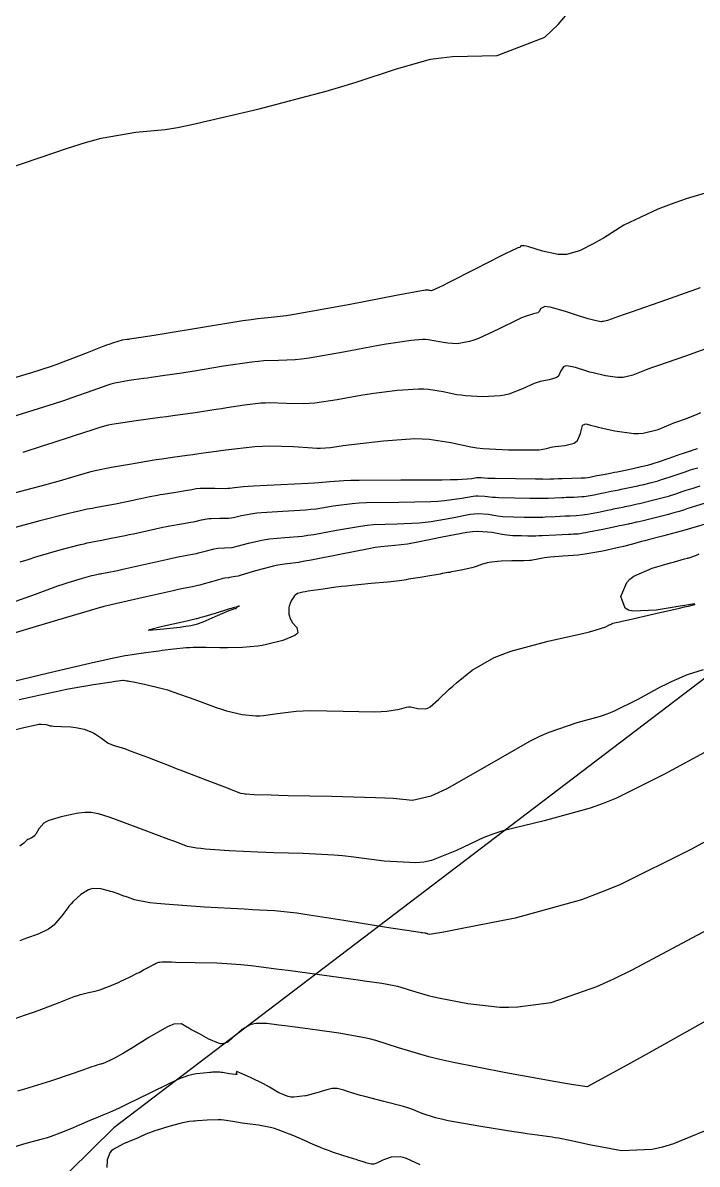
# Model space of a CAD drawing. Header units: metres. Extents: x 837476 to 838477, y 1189012 to 1191014.
# Drawn here: x 838310.1 to 838393.3, y 1190371.1 to 1190512 of the extents above; entities that cross this region are included whole.
import ezdxf

# ---------------------------------------------------------------- set-up
doc = ezdxf.new("R2010")
doc.units = ezdxf.units.M
doc.header["$LTSCALE"] = 0.3
for name, color, linetype in [('CORREDORVIA', 94, 'Continuous'), ('COTAS 10', 1, 'Continuous'), ('COTAS INT', 252, 'Continuous')]:
    doc.layers.add(name, color=color, linetype=linetype)

msp = doc.modelspace()

# ---------------------------------------------------------------- linework, layer by layer
at = {"layer": 'CORREDORVIA'}
msp.add_lwpolyline([(837910.676, 1191000.965), (838246.889, 1191005.3), (838347.391, 1190870.925), (838423.516, 1190628.699), (838450.215, 1190473.685), (838321.32, 1190375.615), (838242.09, 1190297.633), (838236.889, 1190068.622), (838166.593, 1189160.17), (837860.483, 1189307.124), (837593.191, 1189234.399), (837744.487, 1189686.609), (837700.859, 1189887.9), (837671.347, 1190075.087), (837676.273, 1190181.696), (837885.383, 1190229.429), (837983.184, 1190344.12), (837817.554, 1190502.187), (837798.033, 1190660.17), (837963.574, 1190795.982)], close=True, dxfattribs=at)
at = {"layer": 'COTAS 10'}
for points in [[(838393.686, 1190479.27), (838389.373, 1190477.735), (838385.14, 1190476.272), (838384.294, 1190475.977), (838383.59, 1190475.729), (838382.222, 1190475.231), (838381.737, 1190475.11), (838381.588, 1190475.1), (838381.434, 1190475.099), (838380.826, 1190475.183), (838379.852, 1190475.454), (838379.466, 1190475.572), (838379.03, 1190475.708), (838377.037, 1190476.355), (838375.158, 1190476.881), (838374.795, 1190476.94), (838374.499, 1190476.962), (838373.996, 1190476.733), (838373.823, 1190476.343), (838373.736, 1190476.264), (838373.632, 1190476.198), (838373.113, 1190476.065), (838372.065, 1190475.744), (838371.628, 1190475.559), (838371.126, 1190475.333), (838368.781, 1190474.173), (838366.319, 1190473.026), (838365.744, 1190472.81), (838365.215, 1190472.636), (838363.689, 1190472.374), (838362.541, 1190472.439), (838362.251, 1190472.472), (838361.972, 1190472.511), (838361.063, 1190472.708), (838360.088, 1190472.866), (838359.768, 1190472.881), (838359.426, 1190472.883), (838358.01, 1190472.788), (838355.783, 1190472.461), (838354.93, 1190472.316), (838353.974, 1190472.149), (838349.668, 1190471.352), (838345.413, 1190470.613), (838344.49, 1190470.482), (838343.677, 1190470.383), (838341.658, 1190470.293), (838339.824, 1190470.257), (838339.127, 1190470.193), (838338.348, 1190470.105), (838334.851, 1190469.592), (838331.286, 1190469.009), (838330.464, 1190468.877), (838329.715, 1190468.759), (838327.604, 1190468.438), (838325.933, 1190468.2), (838325.46, 1190468.134), (838324.982, 1190468.067), (838323.218, 1190467.824), (838321.436, 1190467.491), (838320.947, 1190467.367), (838320.459, 1190467.23), (838318.71, 1190466.62), (838316.119, 1190465.686), (838315.099, 1190465.345), (838313.949, 1190464.967), (838308.703, 1190463.301)], [(838308.668, 1190440.402), (838311.652, 1190441.489), (838314.416, 1190442.499), (838315.068, 1190442.724), (838315.67, 1190442.925), (838317.435, 1190443.454), (838318.607, 1190443.754), (838318.835, 1190443.811), (838319.022, 1190443.858), (838319.351, 1190443.931), (838319.562, 1190443.963), (838319.675, 1190443.984), (838319.811, 1190444.009), (838320.497, 1190444.142), (838321.757, 1190444.409), (838322.255, 1190444.519), (838322.818, 1190444.644), (838325.388, 1190445.224), (838327.968, 1190445.799), (838328.537, 1190445.92), (838329.043, 1190446.025), (838330.344, 1190446.267), (838331.254, 1190446.435), (838331.512, 1190446.493), (838331.773, 1190446.555), (838332.74, 1190446.823), (838333.685, 1190447.059), (838333.931, 1190447.102), (838334.172, 1190447.136), (838334.988, 1190447.176), (838335.913, 1190447.25), (838336.222, 1190447.305), (838336.554, 1190447.375), (838337.946, 1190447.75), (838339.572, 1190448.146), (838340.052, 1190448.229), (838340.545, 1190448.3), (838342.43, 1190448.458), (838344.604, 1190448.647), (838345.277, 1190448.737), (838345.983, 1190448.844), (838348.79, 1190449.367), (838351.763, 1190449.874), (838352.572, 1190449.97), (838353.375, 1190450.048), (838356.228, 1190450.17), (838358.985, 1190450.281), (838359.729, 1190450.352), (838360.464, 1190450.441), (838363.049, 1190450.905), (838365.279, 1190451.323), (838365.79, 1190451.382), (838366.256, 1190451.416), (838367.557, 1190451.336), (838368.643, 1190451.139), (838368.975, 1190451.1), (838369.319, 1190451.068), (838370.672, 1190451.008), (838371.942, 1190450.992), (838372.235, 1190450.988), (838372.502, 1190450.984), (838373.253, 1190450.972), (838373.995, 1190450.977), (838374.256, 1190450.985), (838374.541, 1190450.995), (838375.773, 1190451.054), (838377.013, 1190451.119), (838377.304, 1190451.132), (838377.573, 1190451.144), (838378.352, 1190451.171), (838379.161, 1190451.247), (838379.448, 1190451.289), (838379.763, 1190451.34), (838381.126, 1190451.603), (838382.449, 1190451.879), (838382.738, 1190451.939), (838382.994, 1190451.991), (838383.641, 1190452.118), (838384.121, 1190452.212), (838384.272, 1190452.242), (838384.431, 1190452.275), (838385.07, 1190452.41), (838385.909, 1190452.6), (838386.193, 1190452.667), (838386.501, 1190452.74), (838387.802, 1190453.056), (838389.122, 1190453.397), (838389.442, 1190453.486), (838389.743, 1190453.572), (838390.662, 1190453.862), (838391.469, 1190454.135), (838391.698, 1190454.211), (838391.93, 1190454.286), (838392.79, 1190454.557), (838393.678, 1190454.834)], [(838394.751, 1190422.204), (838389.256, 1190419.242), (838383.337, 1190416.313), (838381.721, 1190415.657), (838380.116, 1190415.068), (838374.402, 1190413.5), (838369.309, 1190412.253), (838368.094, 1190411.866), (838366.965, 1190411.461), (838363.595, 1190409.85), (838360.516, 1190408.592), (838359.57, 1190408.41), (838358.584, 1190408.301), (838354.685, 1190408.506), (838350.62, 1190409.065), (838349.528, 1190409.178), (838348.451, 1190409.272), (838344.685, 1190409.462), (838341.052, 1190409.56), (838340.059, 1190409.597), (838339.071, 1190409.637), (838335.55, 1190409.816), (838332.641, 1190410.02), (838332.039, 1190410.076), (838331.525, 1190410.133), (838330.404, 1190410.335), (838329.251, 1190410.768), (838328.718, 1190410.969), (838328.091, 1190411.206), (838325.053, 1190412.358), (838321.973, 1190413.504), (838321.32, 1190413.738), (838320.754, 1190413.936), (838319.428, 1190414.349), (838318.712, 1190414.485), (838318.53, 1190414.509), (838318.354, 1190414.526), (838317.776, 1190414.538), (838316.998, 1190414.438), (838316.695, 1190414.385), (838316.355, 1190414.321), (838314.813, 1190414), (838313.301, 1190413.533), (838312.979, 1190413.376), (838312.7, 1190413.208), (838312.044, 1190412.504), (838311.676, 1190411.859), (838311.578, 1190411.729), (838311.482, 1190411.619), (838311.152, 1190411.394), (838310.811, 1190411.241), (838310.709, 1190411.177), (838310.603, 1190411.103), (838310.193, 1190410.758), (838309.738, 1190410.358)], [(838359.127, 1190371.048), (838357.422, 1190371.813), (838357.017, 1190371.934), (838356.641, 1190372.014), (838355.526, 1190371.975), (838354.705, 1190371.687), (838354.516, 1190371.611), (838354.343, 1190371.537), (838353.852, 1190371.284), (838353.397, 1190371.139), (838353.246, 1190371.134), (838353.085, 1190371.143), (838352.412, 1190371.299), (838352.241, 1190371.356), (838351.525, 1190371.594), (838351.229, 1190371.69), (838350.91, 1190371.792), (838349.575, 1190372.214), (838348.308, 1190372.62), (838348.032, 1190372.712), (838347.788, 1190372.796), (838347.178, 1190373.026), (838346.818, 1190373.182), (838346.732, 1190373.22), (838346.412, 1190373.36), (838345.849, 1190373.606), (838345.565, 1190373.729), (838345.225, 1190373.877), (838343.534, 1190374.609), (838341.613, 1190375.355), (838341.128, 1190375.51), (838340.662, 1190375.643), (838339.15, 1190375.939), (838337.83, 1190376.104), (838337.487, 1190376.154), (838337.152, 1190376.206), (838336.023, 1190376.41), (838334.885, 1190376.563), (838334.545, 1190376.584), (838334.195, 1190376.594), (838332.839, 1190376.551), (838331.631, 1190376.461), (838331.374, 1190376.441), (838331.15, 1190376.424), (838330.62, 1190376.381), (838330.047, 1190376.27), (838329.796, 1190376.209), (838329.504, 1190376.136), (838328.118, 1190375.762), (838326.681, 1190375.338), (838326.357, 1190375.232), (838326.065, 1190375.131), (838325.279, 1190374.81), (838324.505, 1190374.454), (838324.221, 1190374.331), (838323.907, 1190374.198), (838322.521, 1190373.632), (838321.247, 1190372.942), (838321.004, 1190372.732), (838320.809, 1190372.513), (838320.5, 1190371.652), (838320.453, 1190370.697)]]:
    msp.add_lwpolyline(points, dxfattribs=at)
at = {"layer": 'COTAS INT'}
for points in [[(838304.823, 1190492.834), (838315.591, 1190496.513), (838317.834, 1190497.198), (838319.756, 1190497.738), (838324.03, 1190498.483), (838327.665, 1190498.797), (838329.185, 1190499.065), (838330.926, 1190499.413), (838339.068, 1190501.323), (838347.529, 1190503.565), (838349.471, 1190504.121), (838351.24, 1190504.649), (838356.183, 1190506.322), (838360.408, 1190507.476), (838361.724, 1190507.677), (838363.104, 1190507.826), (838368.615, 1190507.933), (838374.517, 1190510.23), (838376.144, 1190511.759), (838377.767, 1190513.675)], [(838400.487, 1190492.825), (838391.95, 1190490.239), (838390.084, 1190489.592), (838388.433, 1190488.975), (838384.268, 1190486.993), (838381.751, 1190485.419), (838381.139, 1190485.058), (838380.564, 1190484.731), (838378.794, 1190483.822), (838377.16, 1190483.397), (838376.67, 1190483.375), (838376.164, 1190483.394), (838374.202, 1190483.808), (838372.535, 1190484.323), (838372.215, 1190484.405), (838371.956, 1190484.462), (838371.532, 1190484.449), (838371.465, 1190484.298), (838371.432, 1190484.268), (838371.391, 1190484.242), (838371.191, 1190484.191), (838370.218, 1190483.772), (838369.691, 1190483.516), (838369.052, 1190483.198), (838365.812, 1190481.541), (838362.586, 1190479.888), (838361.956, 1190479.573), (838361.439, 1190479.32), (838360.523, 1190478.92), (838360.36, 1190478.929), (838360.319, 1190478.934), (838360.279, 1190478.939), (838360.15, 1190478.967), (838360.013, 1190478.99), (838359.967, 1190478.992), (838359.919, 1190478.992), (838359.718, 1190478.979), (838358.166, 1190478.696), (838357.265, 1190478.527), (838356.161, 1190478.319), (838350.47, 1190477.238), (838344.708, 1190476.172), (838343.558, 1190475.973), (838342.601, 1190475.816), (838340.752, 1190475.597), (838339.094, 1190475.444), (838338.257, 1190475.329), (838337.256, 1190475.182), (838332.276, 1190474.388), (838327.302, 1190473.567), (838326.305, 1190473.403), (838325.472, 1190473.268), (838323.839, 1190473.007), (838323.271, 1190472.926), (838323.11, 1190472.904), (838322.948, 1190472.881), (838322.348, 1190472.798), (838321.283, 1190472.5), (838320.827, 1190472.342), (838320.301, 1190472.151), (838317.821, 1190471.186), (838315.012, 1190470.098), (838314.279, 1190469.828), (838313.565, 1190469.573), (838311.151, 1190468.769), (838308.231, 1190467.926)], [(838395.294, 1190472.073), (838391.848, 1190470.854), (838388.41, 1190469.655), (838387.661, 1190469.388), (838387.001, 1190469.148), (838385.351, 1190468.515), (838384.183, 1190468.222), (838383.826, 1190468.198), (838383.454, 1190468.197), (838381.99, 1190468.399), (838380.475, 1190468.776), (838380.071, 1190468.886), (838379.673, 1190468.999), (838378.292, 1190469.425), (838377.198, 1190469.632), (838376.98, 1190469.606), (838376.8, 1190469.543), (838376.459, 1190469.017), (838376.181, 1190468.388), (838376.04, 1190468.261), (838375.872, 1190468.154), (838375.035, 1190467.939), (838373.913, 1190467.715), (838373.565, 1190467.603), (838373.201, 1190467.469), (838371.75, 1190466.805), (838370.053, 1190466.165), (838369.533, 1190466.046), (838368.992, 1190465.953), (838366.856, 1190465.828), (838364.723, 1190465.948), (838364.182, 1190466.01), (838363.664, 1190466.083), (838361.975, 1190466.449), (838360.164, 1190466.742), (838359.569, 1190466.77), (838358.934, 1190466.774), (838356.302, 1190466.598), (838353.4, 1190466.225), (838352.595, 1190466.105), (838351.788, 1190465.979), (838348.867, 1190465.466), (838346.119, 1190465.054), (838345.422, 1190464.991), (838344.752, 1190464.95), (838342.564, 1190464.988), (838340.554, 1190465.07), (838339.997, 1190465.057), (838339.44, 1190465.028), (838337.425, 1190464.796), (838335.27, 1190464.451), (838334.624, 1190464.351), (838333.957, 1190464.25), (838331.37, 1190463.869), (838328.595, 1190463.475), (838327.809, 1190463.364), (838327.016, 1190463.254), (838324.089, 1190462.85), (838321.59, 1190462.481), (838321.066, 1190462.392), (838320.616, 1190462.308), (838319.6, 1190462.055), (838318.729, 1190461.744), (838318.37, 1190461.625), (838317.961, 1190461.491), (838316.059, 1190460.889), (838313.783, 1190460.167), (838313.137, 1190459.958), (838312.485, 1190459.746), (838310.074, 1190458.944)], [(838309.07, 1190453.988), (838312.983, 1190455.013), (838313.844, 1190455.246), (838314.608, 1190455.459), (838316.564, 1190456.046), (838318.056, 1190456.484), (838318.528, 1190456.602), (838319.025, 1190456.718), (838321.034, 1190457.127), (838323.016, 1190457.487), (838323.496, 1190457.572), (838323.947, 1190457.652), (838325.329, 1190457.886), (838326.548, 1190458.078), (838326.896, 1190458.13), (838327.248, 1190458.182), (838328.559, 1190458.367), (838330.383, 1190458.622), (838331.059, 1190458.718), (838331.809, 1190458.824), (838335.135, 1190459.301), (838338.731, 1190459.693), (838339.651, 1190459.746), (838340.539, 1190459.776), (838343.47, 1190459.683), (838345.828, 1190459.517), (838346.354, 1190459.499), (838346.825, 1190459.494), (838348.065, 1190459.581), (838349.602, 1190459.81), (838350.259, 1190459.895), (838351.017, 1190459.989), (838354.594, 1190460.407), (838358.442, 1190460.666), (838359.37, 1190460.659), (838360.24, 1190460.618), (838362.887, 1190460.189), (838365.357, 1190459.655), (838366.114, 1190459.547), (838366.904, 1190459.458), (838370.023, 1190459.282), (838372.768, 1190459.269), (838373.322, 1190459.282), (838373.786, 1190459.303), (838374.719, 1190459.437), (838375.275, 1190459.605), (838375.502, 1190459.646), (838375.76, 1190459.686), (838376.957, 1190459.813), (838378.112, 1190460.11), (838378.344, 1190460.257), (838378.539, 1190460.432), (838378.922, 1190461.301), (838379.101, 1190462.124), (838379.166, 1190462.271), (838379.237, 1190462.383), (838379.548, 1190462.495), (838380.316, 1190462.289), (838380.676, 1190462.2), (838381.098, 1190462.098), (838383.154, 1190461.615), (838385.474, 1190461.295), (838386.063, 1190461.296), (838386.629, 1190461.335), (838388.481, 1190461.798), (838390.051, 1190462.442), (838390.439, 1190462.596), (838390.807, 1190462.738), (838391.968, 1190463.163), (838393.281, 1190463.687), (838393.744, 1190463.892)], [(838393.331, 1190459.415), (838393.165, 1190459.358), (838392.773, 1190459.224), (838392.545, 1190459.149), (838392.483, 1190459.129), (838392.422, 1190459.11), (838392.202, 1190459.041), (838391.702, 1190458.875), (838391.464, 1190458.793), (838391.181, 1190458.696), (838389.8, 1190458.219), (838388.385, 1190457.736), (838388.082, 1190457.635), (838387.818, 1190457.55), (838387.183, 1190457.361), (838386.585, 1190457.222), (838386.344, 1190457.168), (838386.07, 1190457.108), (838384.808, 1190456.833), (838383.441, 1190456.543), (838383.101, 1190456.473), (838382.778, 1190456.407), (838381.751, 1190456.207), (838380.933, 1190456.054), (838380.742, 1190456.017), (838380.567, 1190455.983), (838380.061, 1190455.881), (838379.47, 1190455.806), (838379.241, 1190455.789), (838378.984, 1190455.773), (838377.819, 1190455.731), (838376.662, 1190455.701), (838376.41, 1190455.693), (838376.187, 1190455.686), (838375.63, 1190455.664), (838375.308, 1190455.648), (838375.233, 1190455.645), (838375.165, 1190455.643), (838374.97, 1190455.642), (838374.249, 1190455.651), (838373.849, 1190455.656), (838373.362, 1190455.662), (838370.876, 1190455.69), (838368.369, 1190455.73), (838367.869, 1190455.743), (838367.452, 1190455.757), (838366.646, 1190455.814), (838366.311, 1190455.835), (838366.191, 1190455.826), (838366.059, 1190455.811), (838365.484, 1190455.703), (838363.745, 1190455.584), (838362.879, 1190455.562), (838361.847, 1190455.544), (838356.731, 1190455.519), (838351.611, 1190455.495), (838350.577, 1190455.478), (838349.709, 1190455.458), (838347.957, 1190455.346), (838346.623, 1190455.201), (838346.019, 1190455.158), (838345.312, 1190455.115), (838341.908, 1190454.952), (838338.561, 1190454.793), (838337.89, 1190454.753), (838337.329, 1190454.714), (838336.228, 1190454.588), (838335.622, 1190454.503), (838335.373, 1190454.491), (838335.09, 1190454.484), (838333.775, 1190454.497), (838332.486, 1190454.519), (838332.219, 1190454.517), (838331.991, 1190454.511), (838331.492, 1190454.46), (838330.956, 1190454.348), (838330.704, 1190454.304), (838330.408, 1190454.255), (838328.965, 1190454.028), (838327.418, 1190453.781), (838327.056, 1190453.719), (838326.723, 1190453.659), (838325.76, 1190453.466), (838324.637, 1190453.225), (838324.203, 1190453.135), (838323.715, 1190453.036), (838321.511, 1190452.596), (838319.424, 1190452.191), (838319.011, 1190452.113), (838318.669, 1190452.051), (838318.027, 1190451.952), (838317.027, 1190451.73), (838316.458, 1190451.59), (838315.763, 1190451.416), (838312.199, 1190450.503), (838308.382, 1190449.481)], [(838309.757, 1190445.442), (838310.737, 1190445.769), (838311.682, 1190446.073), (838314.817, 1190446.978), (838317.185, 1190447.585), (838317.647, 1190447.701), (838318.024, 1190447.794), (838318.689, 1190447.941), (838319.115, 1190448.007), (838319.343, 1190448.048), (838319.617, 1190448.1), (838321.004, 1190448.369), (838322.736, 1190448.723), (838323.229, 1190448.827), (838323.727, 1190448.934), (838325.574, 1190449.345), (838327.346, 1190449.729), (838327.797, 1190449.82), (838328.23, 1190449.903), (838329.655, 1190450.148), (838330.831, 1190450.345), (838331.108, 1190450.399), (838331.364, 1190450.452), (838332.116, 1190450.641), (838332.838, 1190450.785), (838333.075, 1190450.809), (838333.329, 1190450.827), (838334.381, 1190450.837), (838335.501, 1190450.867), (838335.798, 1190450.898), (838336.088, 1190450.939), (838337.087, 1190451.169), (838338.451, 1190451.43), (838338.971, 1190451.491), (838339.553, 1190451.546), (838342.169, 1190451.705), (838344.958, 1190451.881), (838345.648, 1190451.948), (838346.303, 1190452.022), (838348.374, 1190452.357), (838350.736, 1190452.666), (838351.575, 1190452.724), (838352.493, 1190452.771), (838356.479, 1190452.844), (838360.416, 1190452.912), (838361.304, 1190452.957), (838362.105, 1190453.012), (838364.266, 1190453.304), (838365.669, 1190453.567), (838365.99, 1190453.604), (838366.283, 1190453.625), (838367.101, 1190453.575), (838368.048, 1190453.448), (838368.422, 1190453.422), (838368.844, 1190453.399), (838370.774, 1190453.349), (838372.652, 1190453.327), (838373.042, 1190453.322), (838373.376, 1190453.318), (838374.112, 1190453.307), (838374.58, 1190453.31), (838374.744, 1190453.315), (838374.924, 1190453.322), (838375.702, 1190453.359), (838376.6, 1190453.402), (838376.857, 1190453.413), (838377.117, 1190453.422), (838378.085, 1190453.451), (838379.073, 1190453.51), (838379.345, 1190453.539), (838379.616, 1190453.573), (838380.593, 1190453.742), (838381.508, 1190453.931), (838381.74, 1190453.978), (838381.964, 1190454.022), (838382.696, 1190454.163), (838383.449, 1190454.309), (838383.686, 1190454.357), (838383.936, 1190454.409), (838384.939, 1190454.621), (838385.989, 1190454.854), (838386.269, 1190454.918), (838386.543, 1190454.981), (838387.492, 1190455.208), (838388.47, 1190455.473), (838388.762, 1190455.561), (838389.064, 1190455.654), (838390.231, 1190456.04), (838391.325, 1190456.416), (838391.581, 1190456.502), (838391.816, 1190456.58), (838392.496, 1190456.799), (838393.05, 1190456.972), (838393.206, 1190457.022), (838393.363, 1190457.072)], [(838394.307, 1190452.696), (838393.084, 1190452.314), (838392.044, 1190451.991), (838391.816, 1190451.919), (838391.613, 1190451.855), (838391.093, 1190451.684), (838390.421, 1190451.49), (838390.123, 1190451.411), (838389.775, 1190451.321), (838388.112, 1190450.904), (838386.459, 1190450.499), (838386.118, 1190450.417), (838385.828, 1190450.346), (838385.201, 1190450.199), (838384.926, 1190450.141), (838384.858, 1190450.127), (838384.793, 1190450.114), (838384.586, 1190450.074), (838384.025, 1190449.959), (838383.736, 1190449.9), (838383.39, 1190449.827), (838381.658, 1190449.465), (838379.909, 1190449.108), (838379.552, 1190449.039), (838379.25, 1190448.983), (838378.619, 1190448.891), (838378.028, 1190448.866), (838377.752, 1190448.852), (838377.426, 1190448.835), (838375.844, 1190448.749), (838374.158, 1190448.668), (838373.767, 1190448.654), (838373.41, 1190448.644), (838372.395, 1190448.636), (838371.629, 1190448.651), (838371.428, 1190448.654), (838371.233, 1190448.657), (838370.57, 1190448.666), (838369.794, 1190448.737), (838369.528, 1190448.778), (838369.239, 1190448.83), (838368.012, 1190449.097), (838366.229, 1190449.207), (838365.59, 1190449.16), (838364.888, 1190449.079), (838361.831, 1190448.506), (838358.824, 1190447.869), (838358.154, 1190447.747), (838357.554, 1190447.65), (838355.976, 1190447.495), (838354.257, 1190447.324), (838353.569, 1190447.216), (838352.789, 1190447.082), (838349.206, 1190446.378), (838345.662, 1190445.666), (838344.907, 1190445.527), (838344.25, 1190445.413), (838344.133, 1190445.398), (838342.691, 1190445.211), (838341.536, 1190445.053), (838341.133, 1190444.967), (838340.694, 1190444.862), (838338.805, 1190444.332), (838337.02, 1190443.811), (838336.646, 1190443.712), (838336.324, 1190443.634), (838335.594, 1190443.515), (838335.472, 1190443.5), (838335.015, 1190443.444), (838334.788, 1190443.395), (838334.531, 1190443.333), (838333.364, 1190443.004), (838332.182, 1190442.659), (838331.916, 1190442.587), (838331.677, 1190442.525), (838331.034, 1190442.387), (838329.873, 1190442.151), (838329.307, 1190442.028), (838328.635, 1190441.879), (838325.323, 1190441.131), (838320.098, 1190439.941), (838319.999, 1190439.917), (838319.967, 1190439.908), (838319.933, 1190439.899), (838319.794, 1190439.861), (838318.403, 1190439.45), (838317.581, 1190439.207), (838316.568, 1190438.906), (838311.33, 1190437.351), (838305.67, 1190435.661)], [(838394.273, 1190450.11), (838393.181, 1190449.768), (838391.777, 1190449.36), (838391.337, 1190449.238), (838390.875, 1190449.112), (838389.022, 1190448.625), (838387.24, 1190448.164), (838386.823, 1190448.054), (838386.439, 1190447.952), (838385.329, 1190447.649), (838384.221, 1190447.365), (838383.839, 1190447.275), (838383.424, 1190447.18), (838381.653, 1190446.796), (838379.695, 1190446.443), (838379.163, 1190446.368), (838378.635, 1190446.303), (838376.762, 1190446.149), (838375.159, 1190446.042), (838374.8, 1190446.006), (838374.479, 1190445.968), (838373.627, 1190445.808), (838372.989, 1190445.669), (838372.803, 1190445.644), (838372.613, 1190445.625), (838371.891, 1190445.602), (838371.012, 1190445.6), (838370.723, 1190445.593), (838370.414, 1190445.583), (838369.133, 1190445.525), (838367.902, 1190445.418), (838367.625, 1190445.377), (838367.376, 1190445.331), (838366.706, 1190445.125), (838366.024, 1190444.878), (838365.766, 1190444.805), (838365.479, 1190444.731), (838364.194, 1190444.451), (838362.974, 1190444.212), (838362.727, 1190444.165), (838362.52, 1190444.126), (838362.102, 1190444.051), (838361.929, 1190444.023), (838361.876, 1190444.013), (838361.821, 1190444.002), (838361.605, 1190443.954), (838361.085, 1190443.857), (838360.838, 1190443.815), (838360.547, 1190443.766), (838359.124, 1190443.534), (838357.688, 1190443.303), (838357.389, 1190443.254), (838357.131, 1190443.212), (838356.556, 1190443.116), (838355.839, 1190443.032), (838355.493, 1190442.998), (838355.084, 1190442.96), (838353.07, 1190442.78), (838350.682, 1190442.549), (838350.036, 1190442.478), (838349.396, 1190442.403), (838348.719, 1190442.314), (838347.138, 1190442.105), (838345.305, 1190441.826), (838344.934, 1190441.763), (838344.621, 1190441.707), (838343.98, 1190441.555), (838343.707, 1190441.346), (838343.626, 1190441.253), (838343.542, 1190441.145), (838343.22, 1190440.631), (838342.968, 1190440.009), (838342.928, 1190439.833), (838342.902, 1190439.657), (838342.918, 1190439.007), (838343.127, 1190438.351), (838343.224, 1190438.171), (838343.337, 1190437.99), (838343.882, 1190437.342), (838344.015, 1190436.705), (838343.868, 1190436.531), (838343.641, 1190436.359), (838342.157, 1190435.748), (838340.177, 1190435.252), (838339.637, 1190435.152), (838339.101, 1190435.069), (838337.195, 1190434.903), (838335.362, 1190434.863), (838334.871, 1190434.86), (838334.389, 1190434.86), (838332.709, 1190434.886), (838331.105, 1190434.885), (838330.671, 1190434.868), (838330.24, 1190434.844), (838328.72, 1190434.695), (838327.282, 1190434.504), (838326.902, 1190434.453), (838326.531, 1190434.403), (838325.26, 1190434.23), (838324.128, 1190434.071), (838323.845, 1190434.03), (838323.575, 1190433.991), (838323.03, 1190433.908), (838322.708, 1190433.859), (838320.913, 1190433.486), (838320.057, 1190433.294), (838319.046, 1190433.063), (838314.1, 1190431.909), (838309.136, 1190430.747)], [(838309.618, 1190428.46), (838310.232, 1190428.591), (838312.451, 1190429.095), (838314.782, 1190429.601), (838315.465, 1190429.735), (838316.165, 1190429.866), (838318.828, 1190430.318), (838321.066, 1190430.667), (838321.497, 1190430.734), (838321.847, 1190430.787), (838322.428, 1190430.872), (838322.477, 1190430.872), (838322.484, 1190430.871), (838322.501, 1190430.869), (838322.511, 1190430.866), (838322.513, 1190430.865), (838322.515, 1190430.863), (838322.523, 1190430.858), (838322.921, 1190430.78), (838323.037, 1190430.758), (838323.17, 1190430.733), (838323.478, 1190430.674), (838325.092, 1190430.371), (838327.267, 1190429.848), (838327.929, 1190429.652), (838328.617, 1190429.432), (838331.318, 1190428.451), (838333.958, 1190427.484), (838334.607, 1190427.273), (838335.221, 1190427.087), (838337.142, 1190426.621), (838338.843, 1190426.455), (838339.318, 1190426.457), (838339.794, 1190426.481), (838341.529, 1190426.744), (838343.833, 1190427.031), (838344.668, 1190427.071), (838345.588, 1190427.094), (838349.626, 1190427.031), (838353.487, 1190426.966), (838354.298, 1190426.987), (838354.995, 1190427.024), (838356.578, 1190427.299), (838357.441, 1190427.542), (838357.684, 1190427.56), (838357.929, 1190427.555), (838358.832, 1190427.36), (838359.782, 1190427.325), (838360.058, 1190427.421), (838360.339, 1190427.564), (838361.401, 1190428.463), (838362.7, 1190429.749), (838363.132, 1190430.136), (838363.595, 1190430.537), (838365.525, 1190432.094), (838368.261, 1190433.643), (838369.232, 1190434.037), (838370.295, 1190434.417), (838374.903, 1190435.666), (838379.166, 1190436.637), (838380.01, 1190436.841), (838380.709, 1190437.018), (838382.023, 1190437.423), (838382.33, 1190437.606), (838382.395, 1190437.642), (838382.45, 1190437.672), (838382.578, 1190437.727), (838382.648, 1190437.747), (838382.668, 1190437.754), (838382.688, 1190437.762), (838382.761, 1190437.798), (838382.829, 1190437.835), (838382.846, 1190437.843), (838382.861, 1190437.851), (838382.91, 1190437.872), (838383.714, 1190438.059), (838384.205, 1190438.172), (838384.813, 1190438.31), (838387.978, 1190439.031), (838391.135, 1190439.75), (838391.737, 1190439.888), (838392.221, 1190440), (838392.985, 1190440.184), (838392.986, 1190440.195), (838392.988, 1190440.198), (838392.991, 1190440.201), (838393.009, 1190440.211), (838393.024, 1190440.219), (838393.025, 1190440.221), (838393.025, 1190440.223), (838393.016, 1190440.228), (838392.997, 1190440.236), (838392.992, 1190440.239), (838392.966, 1190440.265), (838392.232, 1190440.163), (838391.776, 1190440.089), (838391.212, 1190439.995), (838388.261, 1190439.493), (838385.362, 1190439.37), (838384.83, 1190439.516), (838384.416, 1190439.74), (838383.896, 1190441.197), (838384.634, 1190442.93), (838385.012, 1190443.327), (838385.465, 1190443.689), (838387.73, 1190444.698), (838390.023, 1190445.342), (838390.495, 1190445.474), (838390.895, 1190445.585), (838391.751, 1190445.818), (838392.116, 1190445.914), (838392.207, 1190445.938), (838392.293, 1190445.962), (838392.57, 1190446.043), (838392.72, 1190446.103), (838393.22, 1190446.303), (838393.543, 1190446.44)], [(838336.211, 1190439.856), (838336.569, 1190439.965), (838336.755, 1190440.014), (838336.773, 1190440.015), (838336.776, 1190440.009), (838336.664, 1190439.943), (838336.499, 1190439.845), (838336.468, 1190439.819), (838336.444, 1190439.795), (838336.409, 1190439.715), (838336.384, 1190439.658), (838336.365, 1190439.649), (838336.342, 1190439.643), (838336.215, 1190439.642), (838335.748, 1190439.503), (838335.51, 1190439.408), (838335.224, 1190439.289), (838333.798, 1190438.659), (838332.289, 1190438.009), (838331.95, 1190437.877), (838331.646, 1190437.767), (838330.834, 1190437.543), (838329.895, 1190437.422), (838329.512, 1190437.377), (838329.074, 1190437.326), (838327.047, 1190437.097), (838325.645, 1190437), (838325.601, 1190437.033), (838325.706, 1190437.091), (838327.332, 1190437.513), (838329.948, 1190438.107), (838330.33, 1190438.194), (838331.158, 1190438.382), (838331.486, 1190438.456), (838331.553, 1190438.471), (838331.609, 1190438.483), (838331.724, 1190438.507), (838332.1, 1190438.615), (838332.32, 1190438.681), (838332.591, 1190438.762), (838333.988, 1190439.185), (838335.378, 1190439.607), (838335.644, 1190439.688), (838335.858, 1190439.752), (838336.208, 1190439.855), (838336.211, 1190439.856)], [(838308.507, 1190424.593), (838310.202, 1190425.014), (838311.742, 1190425.363), (838312.064, 1190425.414), (838312.341, 1190425.444), (838312.964, 1190425.384), (838313.456, 1190425.231), (838313.65, 1190425.203), (838313.87, 1190425.18), (838314.873, 1190425.15), (838316.009, 1190425.101), (838316.313, 1190425.067), (838316.611, 1190425.024), (838317.649, 1190424.796), (838318.593, 1190424.451), (838318.832, 1190424.335), (838319.061, 1190424.209), (838319.809, 1190423.681), (838320.466, 1190423.188), (838320.638, 1190423.086), (838320.806, 1190422.998), (838321.375, 1190422.801), (838322.332, 1190422.515), (838322.743, 1190422.37), (838323.219, 1190422.197), (838325.465, 1190421.336), (838328.208, 1190420.266), (838328.997, 1190419.961), (838329.798, 1190419.652), (838332.798, 1190418.507), (838335.31, 1190417.554), (838335.804, 1190417.367), (838336.211, 1190417.213), (838336.954, 1190416.932), (838337.31, 1190416.868), (838337.473, 1190416.85), (838337.664, 1190416.832), (838338.588, 1190416.768), (838340.732, 1190416.691), (838341.692, 1190416.665), (838342.812, 1190416.638), (838348.182, 1190416.524), (838353.614, 1190416.378), (838354.773, 1190416.33), (838355.782, 1190416.279), (838358.182, 1190416.068), (838360.465, 1190416.58), (838361.4, 1190416.985), (838362.468, 1190417.504), (838367.42, 1190420.328), (838372.653, 1190423.309), (838373.897, 1190423.927), (838375.053, 1190424.455), (838378.49, 1190425.614), (838381.382, 1190426.407), (838382.195, 1190426.706), (838383.013, 1190427.038), (838386.009, 1190428.52), (838388.79, 1190430.019), (838389.473, 1190430.362), (838390.117, 1190430.674), (838392.128, 1190431.537), (838394.077, 1190432.188)], [(838400.713, 1190414.389), (838392.504, 1190409.964), (838383.74, 1190405.605), (838381.376, 1190404.635), (838379.039, 1190403.767), (838370.826, 1190401.489), (838364.32, 1190400.203), (838363.059, 1190399.962), (838362.034, 1190399.769), (838360.282, 1190399.487), (838360.089, 1190399.525), (838360.045, 1190399.535), (838360.005, 1190399.545), (838359.897, 1190399.577), (838359.815, 1190399.603), (838359.792, 1190399.609), (838359.768, 1190399.615), (838359.682, 1190399.63), (838359.415, 1190399.667), (838359.277, 1190399.686), (838359.112, 1190399.708), (838358.285, 1190399.822), (838356.355, 1190400.117), (838355.494, 1190400.253), (838354.491, 1190400.413), (838349.689, 1190401.189), (838344.902, 1190401.941), (838343.908, 1190402.086), (838343.059, 1190402.204), (838341.189, 1190402.401), (838339.292, 1190402.483), (838338.426, 1190402.528), (838337.411, 1190402.584), (838332.513, 1190402.864), (838327.618, 1190403.208), (838326.605, 1190403.303), (838325.74, 1190403.397), (838323.854, 1190403.738), (838322.989, 1190404.058), (838322.768, 1190404.14), (838322.556, 1190404.22), (838321.857, 1190404.483), (838321.139, 1190404.726), (838320.915, 1190404.793), (838320.679, 1190404.859), (838319.734, 1190405.097), (838318.731, 1190405.137), (838318.458, 1190405.078), (838318.187, 1190404.99), (838317.227, 1190404.419), (838316.293, 1190403.547), (838316.038, 1190403.269), (838315.785, 1190402.974), (838315.748, 1190402.925), (838314.887, 1190401.778), (838313.903, 1190400.639), (838313.595, 1190400.382), (838313.273, 1190400.149), (838311.985, 1190399.516), (838310.545, 1190399.005), (838310.128, 1190398.848), (838309.703, 1190398.686)], [(838306.872, 1190388.334), (838310.43, 1190389.539), (838311.293, 1190389.844), (838312.102, 1190390.137), (838314.579, 1190391.092), (838316.431, 1190391.812), (838316.845, 1190391.955), (838317.217, 1190392.075), (838318.205, 1190392.309), (838319.032, 1190392.476), (838319.302, 1190392.554), (838319.591, 1190392.646), (838320.783, 1190393.094), (838321.986, 1190393.604), (838322.281, 1190393.734), (838322.56, 1190393.861), (838323.433, 1190394.28), (838324.214, 1190394.683), (838324.435, 1190394.799), (838324.659, 1190394.918), (838324.98, 1190395.091), (838325.485, 1190395.363), (838326.188, 1190395.741), (838326.333, 1190395.818), (838326.457, 1190395.882), (838326.728, 1190396.013), (838326.887, 1190396.055), (838326.94, 1190396.064), (838326.998, 1190396.071), (838327.24, 1190396.088), (838328.038, 1190396.084), (838328.445, 1190396.079), (838328.933, 1190396.072), (838331.371, 1190396.032), (838334.034, 1190395.962), (838334.665, 1190395.936), (838335.249, 1190395.907), (838336.972, 1190395.779), (838338.272, 1190395.64), (838338.59, 1190395.605), (838338.889, 1190395.571), (838339.817, 1190395.458), (838341.353, 1190395.252), (838342.036, 1190395.158), (838342.831, 1190395.05), (838350.576, 1190393.982), (838351.461, 1190393.861), (838352.257, 1190393.752), (838354.386, 1190393.462), (838355.907, 1190393.192), (838356.32, 1190393.095), (838356.729, 1190392.988), (838358.179, 1190392.522), (838360.091, 1190391.956), (838360.792, 1190391.787), (838361.567, 1190391.612), (838364.988, 1190390.935), (838368.941, 1190390.523), (838370.052, 1190390.516), (838371.171, 1190390.555), (838375.269, 1190391.083), (838380.931, 1190393.06), (838383.035, 1190394.013), (838385.373, 1190395.142), (838395.751, 1190400.686)], [(838398.999, 1190391.408), (838387.005, 1190384.68), (838384.695, 1190383.392), (838382.823, 1190382.353), (838379.711, 1190380.676), (838378.021, 1190380.907), (838377.045, 1190381.071), (838375.849, 1190381.277), (838369.694, 1190382.383), (838363.046, 1190383.7), (838361.539, 1190384.039), (838360.176, 1190384.368), (838356.46, 1190385.467), (838353.643, 1190386.372), (838352.848, 1190386.58), (838352.045, 1190386.769), (838349.089, 1190387.295), (838346.437, 1190387.652), (838345.825, 1190387.735), (838345.267, 1190387.81), (838343.696, 1190388.025), (838342.418, 1190388.199), (838342.045, 1190388.249), (838341.663, 1190388.3), (838340.215, 1190388.489), (838338.827, 1190388.491), (838338.483, 1190388.423), (838338.157, 1190388.326), (838337.126, 1190387.73), (838336.301, 1190387.01), (838336.156, 1190386.881), (838336.105, 1190386.836), (838335.923, 1190386.672), (838335.381, 1190386.17), (838334.751, 1190385.968), (838334.512, 1190385.993), (838334.246, 1190386.053), (838333.054, 1190386.564), (838331.88, 1190387.198), (838331.624, 1190387.335), (838331.4, 1190387.457), (838330.84, 1190387.758), (838330.441, 1190387.981), (838330.317, 1190388.052), (838330.188, 1190388.129), (838329.672, 1190388.44), (838328.717, 1190388.391), (838328.311, 1190388.239), (838327.843, 1190388.028), (838325.638, 1190386.767), (838323.417, 1190385.376), (838322.939, 1190385.083), (838322.519, 1190384.829), (838321.496, 1190384.245), (838320.912, 1190383.955), (838320.77, 1190383.887), (838320.635, 1190383.824), (838320.218, 1190383.64), (838319.886, 1190383.515), (838319.806, 1190383.49), (838319.731, 1190383.468), (838319.501, 1190383.422), (838319.226, 1190383.357), (838319.123, 1190383.323), (838319.008, 1190383.283), (838318.493, 1190383.083), (838317.371, 1190382.675), (838316.872, 1190382.504), (838316.292, 1190382.307), (838313.521, 1190381.386), (838310.301, 1190380.379), (838309.438, 1190380.128)], [(838396.161, 1190376.021), (838390.384, 1190373.628), (838389.014, 1190373.22), (838387.743, 1190372.924), (838383.979, 1190372.775), (838381.133, 1190373.31), (838380.441, 1190373.445), (838379.791, 1190373.574), (838377.787, 1190373.992), (838376.176, 1190374.32), (838375.774, 1190374.392), (838375.39, 1190374.457), (838374.16, 1190374.624), (838372.329, 1190374.87), (838371.567, 1190374.985), (838370.693, 1190375.119), (838366.616, 1190375.77), (838362.583, 1190376.492), (838361.737, 1190376.671), (838361.009, 1190376.841), (838359.357, 1190377.379), (838358.097, 1190377.9), (838357.615, 1190378.06), (838357.077, 1190378.226), (838354.653, 1190378.88), (838352.28, 1190379.486), (838351.773, 1190379.621), (838351.332, 1190379.743), (838350.281, 1190380.066), (838349.684, 1190380.265), (838349.528, 1190380.309), (838349.377, 1190380.347), (838348.865, 1190380.445), (838348.379, 1190380.463), (838348.244, 1190380.451), (838348.109, 1190380.432), (838347.62, 1190380.304), (838346.92, 1190380.086), (838346.651, 1190380.01), (838346.351, 1190379.928), (838344.995, 1190379.577), (838344.938, 1190379.57), (838343.535, 1190379.391), (838343.168, 1190379.413), (838342.817, 1190379.467), (838341.686, 1190379.928), (838340.527, 1190380.625), (838340.159, 1190380.828), (838339.77, 1190381.036), (838338.194, 1190381.821), (838336.882, 1190382.411), (838336.66, 1190382.495), (838336.499, 1190382.545), (838336.428, 1190382.437), (838336.498, 1190382.21), (838336.427, 1190382.184), (838336.316, 1190382.173), (838335.588, 1190382.269), (838334.736, 1190382.426), (838334.547, 1190382.453), (838334.378, 1190382.475), (838333.938, 1190382.495), (838333.51, 1190382.461), (838333.349, 1190382.448), (838333.169, 1190382.433), (838332.366, 1190382.364), (838331.501, 1190382.266), (838331.283, 1190382.232), (838331.074, 1190382.196), (838330.394, 1190382.041), (838329.291, 1190381.601), (838328.815, 1190381.384), (838328.265, 1190381.126), (838325.665, 1190379.852), (838323.042, 1190378.554), (838322.477, 1190378.281), (838321.983, 1190378.045), (838320.783, 1190377.504), (838319.947, 1190377.163), (838319.682, 1190377.053), (838319.403, 1190376.936), (838318.274, 1190376.458), (838317.025, 1190375.926), (838316.67, 1190375.776), (838316.311, 1190375.624), (838314.979, 1190375.064), (838313.463, 1190374.506), (838312.987, 1190374.355), (838312.487, 1190374.206), (838310.479, 1190373.681), (838308.435, 1190373.065)]]:
    msp.add_lwpolyline(points, dxfattribs=at)

doc.saveas('drawing.dxf')
